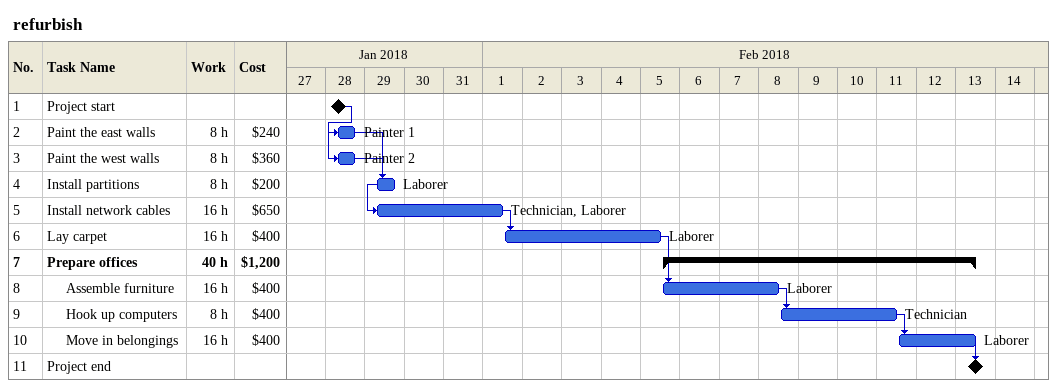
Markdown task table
refurbish

| ID | Level | Task | Start | Finish | Predecessors | Resources | Work (h) | Cost ($) |
|---|---|---|---|---|---|---|---|---|
| 1 | 1 | Project start (milestone) | 2018-01-28 | 2018-01-28 |  |  |  |  |
| 2 | 1 | Paint the east walls | 2018-01-28 | 2018-01-28 | 1 | Painter 1 | 8 | 240 |
| 3 | 1 | Paint the west walls | 2018-01-28 | 2018-01-28 | 2SS | Painter 2 | 8 | 360 |
| 4 | 1 | Install partitions | 2018-01-29 | 2018-01-29 | 2, 3 | Laborer | 8 | 200 |
| 5 | 1 | Install network cables | 2018-01-29 | 2018-02-01 | 4SS | Technician, Laborer | 16 | 650 |
| 6 | 1 | Lay carpet | 2018-02-01 | 2018-02-05 | 5 | Laborer | 16 | 400 |
| 7 | 1 | **Prepare offices** | 2018-02-05 | 2018-02-13 |  |  | 40 | 1200 |
| 8 | 2 | Assemble furniture | 2018-02-05 | 2018-02-08 | 6 | Laborer | 16 | 400 |
| 9 | 2 | Hook up computers | 2018-02-08 | 2018-02-11 | 8 | Technician | 8 | 400 |
| 10 | 2 | Move in belongings | 2018-02-11 | 2018-02-13 | 9 | Laborer | 16 | 400 |
| 11 | 1 | Project end (milestone) | 2018-02-13 | 2018-02-13 | 10 |  |  |  |
